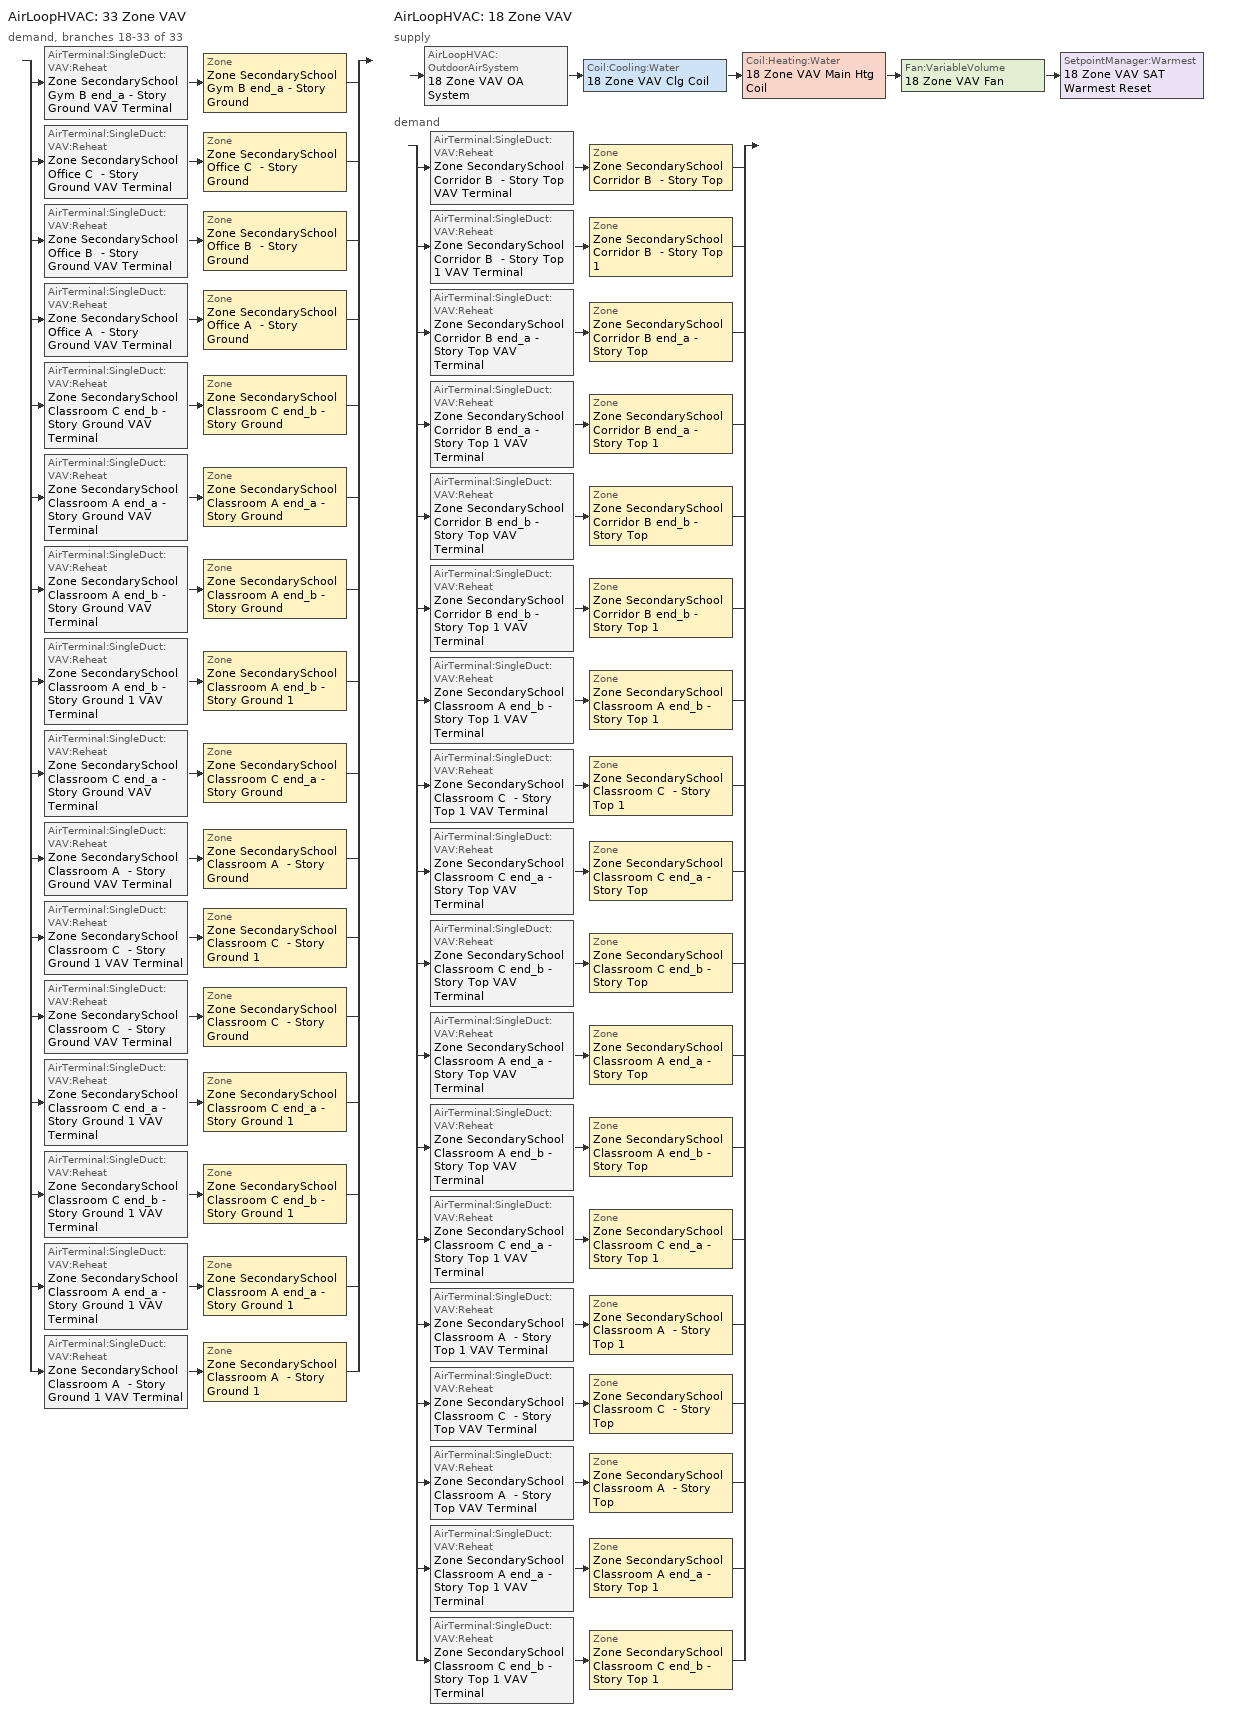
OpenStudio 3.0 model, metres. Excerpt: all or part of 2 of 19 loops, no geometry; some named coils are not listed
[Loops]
AirLoopHVAC '33 Zone VAV'
 demand, branches 18-33 of 33: split
  | AirTerminal:SingleDuct:VAV:Reheat 'Zone SecondarySchool Gym B end_a - Story Ground VAV Terminal' > Zone 'Zone SecondarySchool Gym B end_a - Story Ground'
  | AirTerminal:SingleDuct:VAV:Reheat 'Zone SecondarySchool Office C  - Story Ground VAV Terminal' > Zone 'Zone SecondarySchool Office C  - Story Ground'
  | AirTerminal:SingleDuct:VAV:Reheat 'Zone SecondarySchool Office B  - Story Ground VAV Terminal' > Zone 'Zone SecondarySchool Office B  - Story Ground'
  | AirTerminal:SingleDuct:VAV:Reheat 'Zone SecondarySchool Office A  - Story Ground VAV Terminal' > Zone 'Zone SecondarySchool Office A  - Story Ground'
  | AirTerminal:SingleDuct:VAV:Reheat 'Zone SecondarySchool Classroom C end_b - Story Ground VAV Terminal' > Zone 'Zone SecondarySchool Classroom C end_b - Story Ground'
  | AirTerminal:SingleDuct:VAV:Reheat 'Zone SecondarySchool Classroom A end_a - Story Ground VAV Terminal' > Zone 'Zone SecondarySchool Classroom A end_a - Story Ground'
  | AirTerminal:SingleDuct:VAV:Reheat 'Zone SecondarySchool Classroom A end_b - Story Ground VAV Terminal' > Zone 'Zone SecondarySchool Classroom A end_b - Story Ground'
  | AirTerminal:SingleDuct:VAV:Reheat 'Zone SecondarySchool Classroom A end_b - Story Ground 1 VAV Terminal' > Zone 'Zone SecondarySchool Classroom A end_b - Story Ground 1'
  | AirTerminal:SingleDuct:VAV:Reheat 'Zone SecondarySchool Classroom C end_a - Story Ground VAV Terminal' > Zone 'Zone SecondarySchool Classroom C end_a - Story Ground'
  | AirTerminal:SingleDuct:VAV:Reheat 'Zone SecondarySchool Classroom A  - Story Ground VAV Terminal' > Zone 'Zone SecondarySchool Classroom A  - Story Ground'
  | AirTerminal:SingleDuct:VAV:Reheat 'Zone SecondarySchool Classroom C  - Story Ground 1 VAV Terminal' > Zone 'Zone SecondarySchool Classroom C  - Story Ground 1'
  | AirTerminal:SingleDuct:VAV:Reheat 'Zone SecondarySchool Classroom C  - Story Ground VAV Terminal' > Zone 'Zone SecondarySchool Classroom C  - Story Ground'
  | AirTerminal:SingleDuct:VAV:Reheat 'Zone SecondarySchool Classroom C end_a - Story Ground 1 VAV Terminal' > Zone 'Zone SecondarySchool Classroom C end_a - Story Ground 1'
  | AirTerminal:SingleDuct:VAV:Reheat 'Zone SecondarySchool Classroom C end_b - Story Ground 1 VAV Terminal' > Zone 'Zone SecondarySchool Classroom C end_b - Story Ground 1'
  | AirTerminal:SingleDuct:VAV:Reheat 'Zone SecondarySchool Classroom A end_a - Story Ground 1 VAV Terminal' > Zone 'Zone SecondarySchool Classroom A end_a - Story Ground 1'
  | AirTerminal:SingleDuct:VAV:Reheat 'Zone SecondarySchool Classroom A  - Story Ground 1 VAV Terminal' > Zone 'Zone SecondarySchool Classroom A  - Story Ground 1'
AirLoopHVAC '18 Zone VAV'
 supply: AirLoopHVAC:OutdoorAirSystem '18 Zone VAV OA System' > Coil:Cooling:Water '18 Zone VAV Clg Coil' > Coil:Heating:Water '18 Zone VAV Main Htg Coil' > Fan:VariableVolume '18 Zone VAV Fan' > SetpointManager:Warmest '18 Zone VAV SAT Warmest Reset'
 demand: split
  | AirTerminal:SingleDuct:VAV:Reheat 'Zone SecondarySchool Corridor B  - Story Top VAV Terminal' > Zone 'Zone SecondarySchool Corridor B  - Story Top'
  | AirTerminal:SingleDuct:VAV:Reheat 'Zone SecondarySchool Corridor B  - Story Top 1 VAV Terminal' > Zone 'Zone SecondarySchool Corridor B  - Story Top 1'
  | AirTerminal:SingleDuct:VAV:Reheat 'Zone SecondarySchool Corridor B end_a - Story Top VAV Terminal' > Zone 'Zone SecondarySchool Corridor B end_a - Story Top'
  | AirTerminal:SingleDuct:VAV:Reheat 'Zone SecondarySchool Corridor B end_a - Story Top 1 VAV Terminal' > Zone 'Zone SecondarySchool Corridor B end_a - Story Top 1'
  | AirTerminal:SingleDuct:VAV:Reheat 'Zone SecondarySchool Corridor B end_b - Story Top VAV Terminal' > Zone 'Zone SecondarySchool Corridor B end_b - Story Top'
  | AirTerminal:SingleDuct:VAV:Reheat 'Zone SecondarySchool Corridor B end_b - Story Top 1 VAV Terminal' > Zone 'Zone SecondarySchool Corridor B end_b - Story Top 1'
  | AirTerminal:SingleDuct:VAV:Reheat 'Zone SecondarySchool Classroom A end_b - Story Top 1 VAV Terminal' > Zone 'Zone SecondarySchool Classroom A end_b - Story Top 1'
  | AirTerminal:SingleDuct:VAV:Reheat 'Zone SecondarySchool Classroom C  - Story Top 1 VAV Terminal' > Zone 'Zone SecondarySchool Classroom C  - Story Top 1'
  | AirTerminal:SingleDuct:VAV:Reheat 'Zone SecondarySchool Classroom C end_a - Story Top VAV Terminal' > Zone 'Zone SecondarySchool Classroom C end_a - Story Top'
  | AirTerminal:SingleDuct:VAV:Reheat 'Zone SecondarySchool Classroom C end_b - Story Top VAV Terminal' > Zone 'Zone SecondarySchool Classroom C end_b - Story Top'
  | AirTerminal:SingleDuct:VAV:Reheat 'Zone SecondarySchool Classroom A end_a - Story Top VAV Terminal' > Zone 'Zone SecondarySchool Classroom A end_a - Story Top'
  | AirTerminal:SingleDuct:VAV:Reheat 'Zone SecondarySchool Classroom A end_b - Story Top VAV Terminal' > Zone 'Zone SecondarySchool Classroom A end_b - Story Top'
  | AirTerminal:SingleDuct:VAV:Reheat 'Zone SecondarySchool Classroom C end_a - Story Top 1 VAV Terminal' > Zone 'Zone SecondarySchool Classroom C end_a - Story Top 1'
  | AirTerminal:SingleDuct:VAV:Reheat 'Zone SecondarySchool Classroom A  - Story Top 1 VAV Terminal' > Zone 'Zone SecondarySchool Classroom A  - Story Top 1'
  | AirTerminal:SingleDuct:VAV:Reheat 'Zone SecondarySchool Classroom C  - Story Top VAV Terminal' > Zone 'Zone SecondarySchool Classroom C  - Story Top'
  | AirTerminal:SingleDuct:VAV:Reheat 'Zone SecondarySchool Classroom A  - Story Top VAV Terminal' > Zone 'Zone SecondarySchool Classroom A  - Story Top'
  | AirTerminal:SingleDuct:VAV:Reheat 'Zone SecondarySchool Classroom A end_a - Story Top 1 VAV Terminal' > Zone 'Zone SecondarySchool Classroom A end_a - Story Top 1'
  | AirTerminal:SingleDuct:VAV:Reheat 'Zone SecondarySchool Classroom C end_b - Story Top 1 VAV Terminal' > Zone 'Zone SecondarySchool Classroom C end_b - Story Top 1'
[Sizing:Zone] Zone Cooling Design Supply Air Temperature Input Method=SupplyAirTemperature; Zone Cooling Design Supply Air Temperature {C}=12.7778; Zone Cooling Design Supply Air Temperature Difference {deltaC}=11.11; Zone Heating Design Supply Air Temperature Input Method=SupplyAirTemperature; Zone Heating Design Supply Air Temperature {C}=40; Zone Heating Design Supply Air Temperature Difference {deltaC}=11.11; Zone Cooling Design Supply Air Humidity Ratio {kg-H2O/kg-air}=0.0085; Zone Heating Design Supply Air Humidity Ratio {kg-H2O/kg-air}=0.008; Cooling Design Air Flow Method=DesignDayWithLimit; Heating Design Air Flow Method=DesignDay; Account for Dedicated Outdoor Air System=No; Dedicated Outdoor Air System Control Strategy=NeutralSupplyAir; Dedicated Outdoor Air Low Setpoint Temperature for Design {C}=autosize; Dedicated Outdoor Air High Setpoint Temperature for Design {C}=autosize
Zone SecondarySchool Classroom A end_a - Story Ground; Zone SecondarySchool Classroom C end_a - Story Ground; Zone SecondarySchool Classroom A  - Story Ground; Zone SecondarySchool Classroom C  - Story Ground; Zone SecondarySchool Classroom A end_b - Story Ground; Zone SecondarySchool Classroom C end_b - Story Ground; Zone SecondarySchool Classroom A end_a - Story Top; Zone SecondarySchool Corridor B end_a - Story Top; Zone SecondarySchool Classroom C end_a - Story Top; Zone SecondarySchool Classroom A  - Story Top; Zone SecondarySchool Corridor B  - Story Top; Zone SecondarySchool Classroom C  - Story Top; Zone SecondarySchool Classroom A end_b - Story Top; Zone SecondarySchool Corridor B end_b - Story Top; Zone SecondarySchool Classroom C end_b - Story Top; Zone SecondarySchool Classroom A end_a - Story Ground 1; Zone SecondarySchool Classroom C end_a - Story Ground 1; Zone SecondarySchool Classroom A  - Story Ground 1; Zone SecondarySchool Classroom C  - Story Ground 1; Zone SecondarySchool Office A  - Story Ground; Zone SecondarySchool Office B  - Story Ground; Zone SecondarySchool Office C  - Story Ground; Zone SecondarySchool Classroom A end_b - Story Ground 1; Zone SecondarySchool Classroom C end_b - Story Ground 1; Zone SecondarySchool Classroom A end_a - Story Top 1; Zone SecondarySchool Corridor B end_a - Story Top 1; Zone SecondarySchool Classroom C end_a - Story Top 1; Zone SecondarySchool Classroom A  - Story Top 1; Zone SecondarySchool Corridor B  - Story Top 1; Zone SecondarySchool Classroom C  - Story Top 1; Zone SecondarySchool Classroom A end_b - Story Top 1; Zone SecondarySchool Corridor B end_b - Story Top 1; Zone SecondarySchool Classroom C end_b - Story Top 1; Zone SecondarySchool Gym B end_a - Story Ground
[Zone equipment]
Zone SecondarySchool Classroom A end_a - Story Ground: Zone SecondarySchool Classroom A end_a - Story Ground VAV Terminal
Zone SecondarySchool Classroom C end_a - Story Ground: Zone SecondarySchool Classroom C end_a - Story Ground VAV Terminal
Zone SecondarySchool Classroom A  - Story Ground: Zone SecondarySchool Classroom A  - Story Ground VAV Terminal
Zone SecondarySchool Classroom C  - Story Ground: Zone SecondarySchool Classroom C  - Story Ground VAV Terminal
Zone SecondarySchool Classroom A end_b - Story Ground: Zone SecondarySchool Classroom A end_b - Story Ground VAV Terminal
Zone SecondarySchool Classroom C end_b - Story Ground: Zone SecondarySchool Classroom C end_b - Story Ground VAV Terminal
Zone SecondarySchool Classroom A end_a - Story Top: Zone SecondarySchool Classroom A end_a - Story Top VAV Terminal
Zone SecondarySchool Corridor B end_a - Story Top: Zone SecondarySchool Corridor B end_a - Story Top VAV Terminal
Zone SecondarySchool Classroom C end_a - Story Top: Zone SecondarySchool Classroom C end_a - Story Top VAV Terminal
Zone SecondarySchool Classroom A  - Story Top: Zone SecondarySchool Classroom A  - Story Top VAV Terminal
Zone SecondarySchool Corridor B  - Story Top: Zone SecondarySchool Corridor B  - Story Top VAV Terminal
Zone SecondarySchool Classroom C  - Story Top: Zone SecondarySchool Classroom C  - Story Top VAV Terminal
Zone SecondarySchool Classroom A end_b - Story Top: Zone SecondarySchool Classroom A end_b - Story Top VAV Terminal
Zone SecondarySchool Corridor B end_b - Story Top: Zone SecondarySchool Corridor B end_b - Story Top VAV Terminal
Zone SecondarySchool Classroom C end_b - Story Top: Zone SecondarySchool Classroom C end_b - Story Top VAV Terminal
Zone SecondarySchool Classroom A end_a - Story Ground 1: Zone SecondarySchool Classroom A end_a - Story Ground 1 VAV Terminal
Zone SecondarySchool Classroom C end_a - Story Ground 1: Zone SecondarySchool Classroom C end_a - Story Ground 1 VAV Terminal
Zone SecondarySchool Classroom A  - Story Ground 1: Zone SecondarySchool Classroom A  - Story Ground 1 VAV Terminal
Zone SecondarySchool Classroom C  - Story Ground 1: Zone SecondarySchool Classroom C  - Story Ground 1 VAV Terminal
Zone SecondarySchool Office A  - Story Ground: Zone SecondarySchool Office A  - Story Ground VAV Terminal
Zone SecondarySchool Office B  - Story Ground: Zone SecondarySchool Office B  - Story Ground VAV Terminal
Zone SecondarySchool Office C  - Story Ground: Zone SecondarySchool Office C  - Story Ground VAV Terminal
Zone SecondarySchool Classroom A end_b - Story Ground 1: Zone SecondarySchool Classroom A end_b - Story Ground 1 VAV Terminal
Zone SecondarySchool Classroom C end_b - Story Ground 1: Zone SecondarySchool Classroom C end_b - Story Ground 1 VAV Terminal
Zone SecondarySchool Classroom A end_a - Story Top 1: Zone SecondarySchool Classroom A end_a - Story Top 1 VAV Terminal
Zone SecondarySchool Corridor B end_a - Story Top 1: Zone SecondarySchool Corridor B end_a - Story Top 1 VAV Terminal
Zone SecondarySchool Classroom C end_a - Story Top 1: Zone SecondarySchool Classroom C end_a - Story Top 1 VAV Terminal
Zone SecondarySchool Classroom A  - Story Top 1: Zone SecondarySchool Classroom A  - Story Top 1 VAV Terminal
Zone SecondarySchool Corridor B  - Story Top 1: Zone SecondarySchool Corridor B  - Story Top 1 VAV Terminal
Zone SecondarySchool Classroom C  - Story Top 1: Zone SecondarySchool Classroom C  - Story Top 1 VAV Terminal
Zone SecondarySchool Classroom A end_b - Story Top 1: Zone SecondarySchool Classroom A end_b - Story Top 1 VAV Terminal
Zone SecondarySchool Corridor B end_b - Story Top 1: Zone SecondarySchool Corridor B end_b - Story Top 1 VAV Terminal
Zone SecondarySchool Classroom C end_b - Story Top 1: Zone SecondarySchool Classroom C end_b - Story Top 1 VAV Terminal
Zone SecondarySchool Gym B end_a - Story Ground: Zone SecondarySchool Gym B end_a - Story Ground VAV Terminal
[AirLoopHVAC]
18 Zone VAV: Availability Schedule=18 Zone VAV Occ Sch; Design Supply Air Flow Rate {m3/s}=AutoSize
[Sizing:System]
18 Zone VAV: Type of Load to Size On=Sensible; Design Outdoor Air Flow Rate {m3/s}=13.0417; Central Heating Maximum System Air Flow Ratio=0.3; Preheat Design Temperature {C}=7.22222; Preheat Design Humidity Ratio {kg-H2O/kg-Air}=0.008; Precool Design Temperature {C}=12.7778; Precool Design Humidity Ratio {kg-H2O/kg-Air}=0.008; Central Cooling Design Supply Air Temperature {C}=12.7778; Central Heating Design Supply Air Temperature {C}=12.7778; Sizing Option=Coincident; 100% Outdoor Air in Cooling=No; 100% Outdoor Air in Heating=No; Central Cooling Design Supply Air Humidity Ratio {kg-H2O/kg-Air}=0.0085; Central Heating Design Supply Air Humidity Ratio {kg-H2O/kg-Air}=0.008; Cooling Design Air Flow Method=DesignDay; Cooling Design Air Flow Rate {m3/s}=0; Heating Design Air Flow Method=DesignDay; Heating Design Air Flow Rate {m3/s}=0; System Outdoor Air Method=ZoneSum; Zone Maximum Outdoor Air Fraction=1; Cooling Supply Air Flow Rate Per Floor Area {m3/s-m2}=0.00996765; Cooling Fraction of Autosized Cooling Supply Air Flow Rate=1; Cooling Supply Air Flow Rate Per Unit Cooling Capacity {m3/s-W}=3.94755e-05; Heating Supply Air Flow Rate Per Floor Area {m3/s-m2}=0.00996765; Heating Fraction of Autosized Heating Supply Air Flow Rate=1; Heating Fraction of Autosized Cooling Supply Air Flow Rate=1; Heating Supply Air Flow Rate Per Unit Heating Capacity {m3/s-W}=3.15882e-05; Cooling Design Capacity Method=CoolingDesignCapacity; Cooling Design Capacity {W}=autosize; Cooling Design Capacity Per Floor Area {W/m2}=234.7; Fraction of Autosized Cooling Design Capacity=1; Heating Design Capacity Method=HeatingDesignCapacity; Heating Design Capacity {W}=autosize; Heating Design Capacity Per Floor Area {W/m2}=157; Fraction of Autosized Heating Design Capacity=1; Central Cooling Capacity Control Method=OnOff
[Fan:VariableVolume]
18 Zone VAV Fan: Availability Schedule=Always On Discrete; Fan Total Efficiency=0.6201; Pressure Rise {Pa}=1389.92; Maximum Flow Rate {m3/s}=Autosize; Fan Power Minimum Flow Rate Input Method=Fraction; Fan Power Minimum Flow Fraction=0.25; Fan Power Minimum Air Flow Rate {m3/s}=0; Motor Efficiency=0.954; Motor In Airstream Fraction=1; Fan Power Coefficient 1=0.04076; Fan Power Coefficient 2=0.0881; Fan Power Coefficient 3=-0.0729; Fan Power Coefficient 4=0.9437; Fan Power Coefficient 5=0
[Controller:OutdoorAir]
18 Zone VAV OA Controller: Minimum Outdoor Air Flow Rate {m3/s}=autosize; Maximum Outdoor Air Flow Rate {m3/s}=Autosize; Economizer Control Type=DifferentialDryBulb; Economizer Control Action Type=ModulateFlow; Lockout Type=LockoutWithHeating; Minimum Limit Type=FixedMinimum; Minimum Outdoor Air Schedule=18 Zone VAV Occ Sch; Controller Mechanical Ventilation=18 Zone VAV Vent Controller; High Humidity Control=No; Heat Recovery Bypass Control Type=BypassWhenOAFlowGreaterThanMinimum
[Controller:MechanicalVentilation]
18 Zone VAV Vent Controller: Availability Schedule=Always On Discrete; System Outdoor Air Method=ZoneSum
[AirLoopHVAC:OutdoorAirSystem]
18 Zone VAV OA System: Controller=18 Zone VAV OA Controller
[AirTerminal:SingleDuct:VAV:Reheat] Availability Schedule=Always On Discrete; Maximum Air Flow Rate {m3/s}=AutoSize; Zone Minimum Air Flow Input Method=Constant; Fixed Minimum Air Flow Rate {m3/s}=0; Maximum Hot Water or Steam Flow Rate {m3/s}=AutoSize; Minimum Hot Water or Steam Flow Rate {m3/s}=0; Convergence Tolerance=0.001; Damper Heating Action=ReverseWithLimits; Maximum Flow per Zone Floor Area During Reheat {m3/s-m2}=AutoSize; Maximum Flow Fraction During Reheat=0.5; Maximum Reheat Air Temperature {C}=40; Control For Outdoor Air=No
Name | Constant Minimum Air Flow Fraction | Reheat Coil
Zone SecondarySchool Gym B end_a - Story Ground VAV Terminal | 0.671296 | Zone SecondarySchool Gym B end_a - Story Ground Reheat Coil
Zone SecondarySchool Office C  - Story Ground VAV Terminal | 0.671296 | Zone SecondarySchool Office C  - Story Ground Reheat Coil
Zone SecondarySchool Office B  - Story Ground VAV Terminal | 0.671296 | Zone SecondarySchool Office B  - Story Ground Reheat Coil
Zone SecondarySchool Office A  - Story Ground VAV Terminal | 0.671296 | Zone SecondarySchool Office A  - Story Ground Reheat Coil
Zone SecondarySchool Classroom C end_b - Story Ground VAV Terminal | 0.671296 | Zone SecondarySchool Classroom C end_b - Story Ground Reheat Coil
Zone SecondarySchool Classroom A end_a - Story Ground VAV Terminal | 0.671296 | Zone SecondarySchool Classroom A end_a - Story Ground Reheat Coil
Zone SecondarySchool Classroom A end_b - Story Ground VAV Terminal | 0.671296 | Zone SecondarySchool Classroom A end_b - Story Ground Reheat Coil
Zone SecondarySchool Classroom A end_b - Story Ground 1 VAV Terminal | 0.671296 | Zone SecondarySchool Classroom A end_b - Story Ground 1 Reheat Coil
Zone SecondarySchool Classroom C end_a - Story Ground VAV Terminal | 0.671296 | Zone SecondarySchool Classroom C end_a - Story Ground Reheat Coil
Zone SecondarySchool Classroom A  - Story Ground VAV Terminal | 0.671296 | Zone SecondarySchool Classroom A  - Story Ground Reheat Coil
Zone SecondarySchool Classroom C  - Story Ground 1 VAV Terminal | 0.671296 | Zone SecondarySchool Classroom C  - Story Ground 1 Reheat Coil
Zone SecondarySchool Classroom C  - Story Ground VAV Terminal | 0.671296 | Zone SecondarySchool Classroom C  - Story Ground Reheat Coil
Zone SecondarySchool Classroom C end_a - Story Ground 1 VAV Terminal | 0.671296 | Zone SecondarySchool Classroom C end_a - Story Ground 1 Reheat Coil
Zone SecondarySchool Classroom C end_b - Story Ground 1 VAV Terminal | 0.671296 | Zone SecondarySchool Classroom C end_b - Story Ground 1 Reheat Coil
Zone SecondarySchool Classroom A end_a - Story Ground 1 VAV Terminal | 0.671296 | Zone SecondarySchool Classroom A end_a - Story Ground 1 Reheat Coil
Zone SecondarySchool Classroom A  - Story Ground 1 VAV Terminal | 0.671296 | Zone SecondarySchool Classroom A  - Story Ground 1 Reheat Coil
Zone SecondarySchool Corridor B  - Story Top VAV Terminal | 0.55877 | Zone SecondarySchool Corridor B  - Story Top Reheat Coil
Zone SecondarySchool Corridor B  - Story Top 1 VAV Terminal | 0.55877 | Zone SecondarySchool Corridor B  - Story Top 1 Reheat Coil
Zone SecondarySchool Corridor B end_a - Story Top VAV Terminal | 0.55877 | Zone SecondarySchool Corridor B end_a - Story Top Reheat Coil
Zone SecondarySchool Corridor B end_a - Story Top 1 VAV Terminal | 0.55877 | Zone SecondarySchool Corridor B end_a - Story Top 1 Reheat Coil
Zone SecondarySchool Corridor B end_b - Story Top VAV Terminal | 0.55877 | Zone SecondarySchool Corridor B end_b - Story Top Reheat Coil
Zone SecondarySchool Corridor B end_b - Story Top 1 VAV Terminal | 0.55877 | Zone SecondarySchool Corridor B end_b - Story Top 1 Reheat Coil
Zone SecondarySchool Classroom A end_b - Story Top 1 VAV Terminal | 0.55877 | Zone SecondarySchool Classroom A end_b - Story Top 1 Reheat Coil
Zone SecondarySchool Classroom C  - Story Top 1 VAV Terminal | 0.55877 | Zone SecondarySchool Classroom C  - Story Top 1 Reheat Coil
Zone SecondarySchool Classroom C end_a - Story Top VAV Terminal | 0.55877 | Zone SecondarySchool Classroom C end_a - Story Top Reheat Coil
Zone SecondarySchool Classroom C end_b - Story Top VAV Terminal | 0.55877 | Zone SecondarySchool Classroom C end_b - Story Top Reheat Coil
Zone SecondarySchool Classroom A end_a - Story Top VAV Terminal | 0.55877 | Zone SecondarySchool Classroom A end_a - Story Top Reheat Coil
Zone SecondarySchool Classroom A end_b - Story Top VAV Terminal | 0.55877 | Zone SecondarySchool Classroom A end_b - Story Top Reheat Coil
Zone SecondarySchool Classroom C end_a - Story Top 1 VAV Terminal | 0.55877 | Zone SecondarySchool Classroom C end_a - Story Top 1 Reheat Coil
Zone SecondarySchool Classroom A  - Story Top 1 VAV Terminal | 0.55877 | Zone SecondarySchool Classroom A  - Story Top 1 Reheat Coil
Zone SecondarySchool Classroom C  - Story Top VAV Terminal | 0.55877 | Zone SecondarySchool Classroom C  - Story Top Reheat Coil
Zone SecondarySchool Classroom A  - Story Top VAV Terminal | 0.55877 | Zone SecondarySchool Classroom A  - Story Top Reheat Coil
Zone SecondarySchool Classroom A end_a - Story Top 1 VAV Terminal | 0.55877 | Zone SecondarySchool Classroom A end_a - Story Top 1 Reheat Coil
Zone SecondarySchool Classroom C end_b - Story Top 1 VAV Terminal | 0.55877 | Zone SecondarySchool Classroom C end_b - Story Top 1 Reheat Coil
[SetpointManager:Warmest]
18 Zone VAV SAT Warmest Reset: Control Variable=Temperature; Minimum Setpoint Temperature {C}=12.7778; Maximum Setpoint Temperature {C}=15.5556; Strategy=MaximumTemperature; Setpoint Node or NodeList=18 Zone VAV Supply Outlet Node
[Schedule:Constant]
Always On Discrete: Value=1
[Schedule:Ruleset]
18 Zone VAV Occ Sch: Default Day Schedule=18 Zone VAV Occ Sch Default; Summer Design Day Schedule=18 Zone VAV Occ Sch Summer Design Day; Winter Design Day Schedule=18 Zone VAV Occ Sch Winter Design Day
[Schedule:Day]
18 Zone VAV Occ Sch Default: 8, 0, 0, 21, 0, 1, 24, 0, 0
18 Zone VAV Occ Sch Winter Design Day; 18 Zone VAV Occ Sch Summer Design Day: 24, 0, 1
18 Zone VAV Occ Sch Sunday: 24, 0, 0
[Schedule:Rule]
18 Zone VAV Occ Sch Sunday Rule: Schedule Ruleset=18 Zone VAV Occ Sch; Rule Order=0; Day Schedule=18 Zone VAV Occ Sch Sunday; Apply Sunday=Yes; Apply Saturday=Yes; Date Specification Type=DateRange; Start Month=1; Start Day=1; End Month=12; End Day=31
